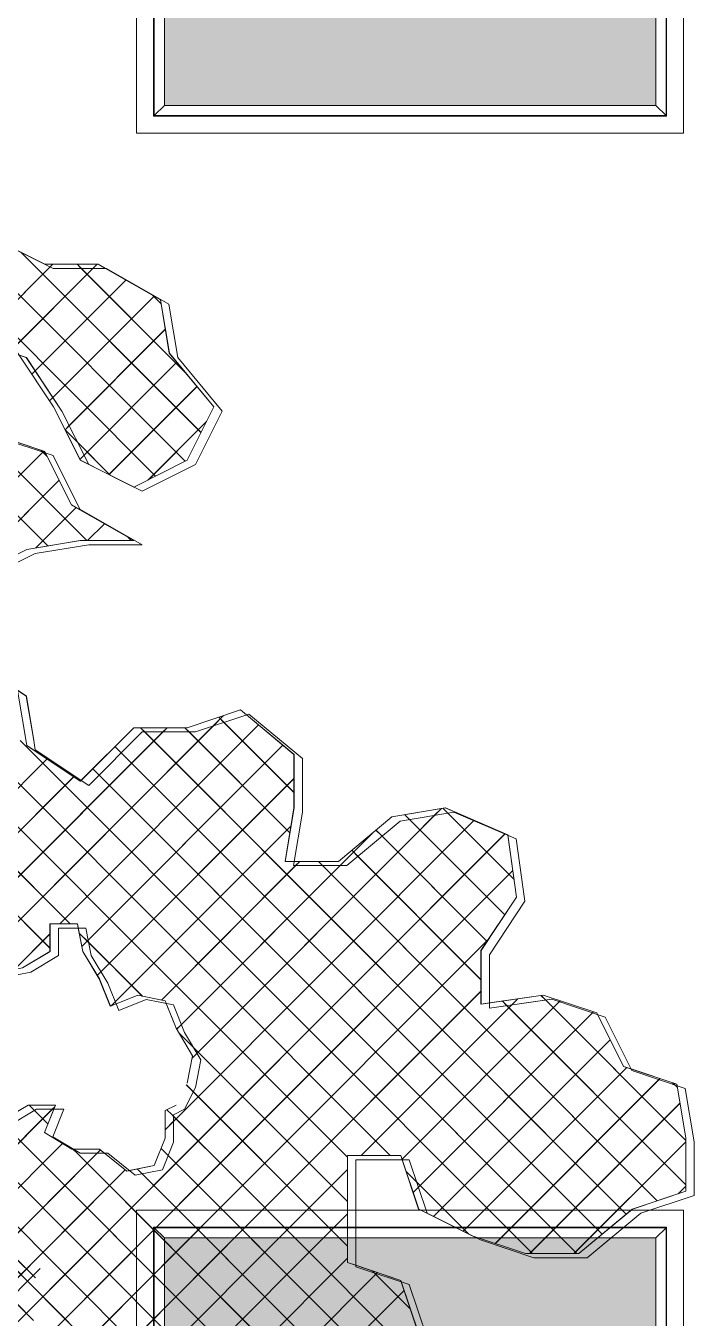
# Model space of a CAD drawing. Header units: millimetres. Extents: x -12186 to 152825, y -4386 to 9463.
# Drawn here: x 60889 to 62068, y 3793 to 6073 of the extents above; entities that cross this region are included whole.
import ezdxf

# ---------------------------------------------------------------- set-up
doc = ezdxf.new("R2010")
doc.units = ezdxf.units.MM
for name, color, linetype, lineweight in [('A-GLAZ', 151, 'Continuous', 9), ('G-IMPT', 8, 'Continuous', 5), ('I-WALL', 2, 'Continuous', 9), ('L-PLNT', 71, 'Continuous', 5)]:
    doc.layers.add(name, color=color, linetype=linetype, lineweight=lineweight)

# ---------------------------------------------------------------- blocks, each defined once
blk = doc.blocks.new('Window Aluminium Fixed 1 - Type 1-V219-Section B-B')
at = {"layer": 'A-GLAZ', "lineweight": 5}
blk.add_hatch(color=256, dxfattribs=at).paths.add_polyline_path([(2539.2, 5932.5), (3406.1, 5932.5), (3406.1, 6919.9), (2539.2, 6919.9), (2539.2, 6064.8)])
for p, q in [((2520.2, 5913.4), (2520.2, 6919.9)), ((2521.2, 6919.9), (2521.2, 5914.4)), ((2539.2, 6919.9), (2539.2, 5932.5)), ((3406.1, 6919.9), (3406.1, 5932.5)), ((3424.2, 5914.4), (3424.2, 6919.9)), ((3425.2, 6919.9), (3425.2, 5913.4)), ((2539.2, 5932.5), (2521.2, 5914.4)), ((2539.2, 5932.5), (3406.1, 5932.5)), ((3406.1, 5932.5), (3424.2, 5914.4)), ((3425.2, 5913.4), (2520.2, 5913.4)), ((2521.2, 5914.4), (3424.2, 5914.4))]:
    blk.add_line(p, q, dxfattribs=at)
blk = doc.blocks.new('Window Aluminium Fixed 1 - Type 1-V224-Section B-B')
at = {"layer": 'A-GLAZ', "lineweight": 5}
blk.add_hatch(color=256, dxfattribs=at).paths.add_polyline_path([(14506.1, 2832.5), (14506.1, 3934.3), (14427.2, 3934.3), (14385.3, 3899.3), (14291, 3899.3), (14189.7, 3934.3), (13976.9, 3934.3), (13976.9, 3883.6), (14071.2, 3852.1), (14102.6, 3757.8), (14196.8, 3694.9), (14291, 3694.9), (14385.3, 3647.7), (14463.8, 3537.6), (14401, 3443.2), (14291, 3427.5), (14306.8, 3333.2), (14259.6, 3238.8), (14165.4, 3238.8), (14071.2, 3301.7), (13976.9, 3301.7), (13882.7, 3223.1), (13851.3, 3317.4), (13757, 3286), (13662.8, 3207.3), (13694.2, 3113), (13788.4, 3097.3), (13804.1, 3002.9), (13694.2, 2971.4), (13639.2, 2953.1), (13639.2, 2832.5), (13730.7, 2832.5), (13788.4, 2861.4), (13831.7, 2832.5), (13923.4, 2832.5), (13976.9, 2877.1), (14066, 2832.5), (14086.5, 2832.5), (14165.4, 2845.6), (14244.3, 2832.5), (14410.9, 2832.5)])
h = blk.add_hatch(color=256, dxfattribs=at)
h.paths.add_polyline_path([(13730.7, 2832.5), (13831.7, 2832.5), (13788.4, 2861.4), (13776.6, 2855.4)])
h.paths.add_polyline_path([(13929.8, 2832.5), (14066, 2832.5), (13976.9, 2877.1), (13923.4, 2832.5)])
h.paths.add_polyline_path([(14086.5, 2832.5), (14244.3, 2832.5), (14165.4, 2845.6)])
h.paths.add_polyline_path([(13639.2, 2953.1), (13694.2, 2971.4), (13804.1, 3002.9), (13788.4, 3097.3), (13693.8, 3114.2), (13662.8, 3207.3), (13757, 3286), (13851.3, 3317.4), (13882.7, 3223.1), (13976.9, 3301.7), (14071.2, 3301.7), (14165.4, 3238.8), (14259.6, 3238.8), (14306.8, 3333.2), (14291, 3427.5), (14401, 3443.2), (14463.8, 3537.6), (14385.3, 3647.7), (14291, 3694.9), (14196.8, 3694.9), (14102.6, 3757.8), (14071.2, 3852.1), (13976.9, 3883.6), (13976.9, 3934.3), (13639.2, 3934.3), (13639.2, 2965.9)])
h.paths.add_polyline_path([(14291, 3899.3), (14385.3, 3899.3), (14427.2, 3934.3), (14189.7, 3934.3), (14196.8, 3930.8)])
for p, q in [((13620.2, 2946.7), (13620.2, 3953.4)), ((13620.2, 3953.4), (13976.9, 3953.4)), ((13639.2, 3934.3), (13621.2, 3952.4)), ((13621.2, 3952.4), (13621.2, 2947.1)), ((13976.9, 3952.4), (13621.2, 3952.4)), ((13976.9, 3953.4), (14151.6, 3953.4)), ((14153.6, 3952.4), (13976.9, 3952.4)), ((14151.6, 3953.4), (14450.1, 3953.4)), ((14448.9, 3952.4), (14153.6, 3952.4)), ((14524.2, 3952.4), (14448.9, 3952.4)), ((14450.1, 3953.4), (14525.2, 3953.4)), ((14524.2, 3952.4), (14506.1, 3934.3)), ((14524.2, 2814.4), (14524.2, 3952.4)), ((14525.2, 3953.4), (14525.2, 2813.4)), ((13639.2, 3934.3), (13639.2, 2953.1)), ((13976.9, 3934.3), (13639.2, 3934.3)), ((14189.7, 3934.3), (13976.9, 3934.3)), ((14427.2, 3934.3), (14189.7, 3934.3)), ((14506.1, 3934.3), (14427.2, 3934.3)), ((14506.1, 3934.3), (14506.1, 2832.5)), ((13620.2, 2826.5), (13620.2, 2946.7)), ((13621.2, 2947.1), (13621.2, 2826.4)), ((13639.2, 2953.1), (13639.2, 2832.5)), ((13639.2, 2832.5), (13631.4, 2824.7)), ((13639.2, 2832.5), (13730.7, 2832.5)), ((13730.7, 2832.5), (13831.7, 2832.5)), ((13831.7, 2832.5), (13923.4, 2832.5)), ((13923.4, 2832.5), (14066, 2832.5)), ((14066, 2832.5), (14086.5, 2832.5)), ((14086.5, 2832.5), (14244.3, 2832.5)), ((14244.3, 2832.5), (14506.1, 2832.5)), ((14506.1, 2832.5), (14524.2, 2814.4)), ((13620.2, 2813.4), (13620.2, 2826.5)), ((13694.7, 2813.4), (13620.2, 2813.4)), ((13621.2, 2826.4), (13621.2, 2814.4)), ((13631.4, 2824.7), (13621.2, 2814.4)), ((13621.2, 2814.4), (13692.9, 2814.4)), ((13692.9, 2814.4), (13694.6, 2814.4)), ((13694.6, 2814.4), (13858.8, 2814.4)), ((13860.3, 2813.4), (13694.9, 2813.4)), ((13858.8, 2814.4), (13901.8, 2814.4)), ((13900.6, 2813.4), (13860.3, 2813.4)), ((14270.6, 2813.4), (13900.6, 2813.4)), ((13901.8, 2814.4), (14270, 2814.4)), ((14270, 2814.4), (14524.2, 2814.4)), ((14525.2, 2813.4), (14270.6, 2813.4))]:
    blk.add_line(p, q, dxfattribs=at)
blk = doc.blocks.new('SVA_Shades of Green Tree - Australian_Tree_based_on_Leopard_Tree_2901-V312-Section B-B')
at = {"layer": 'G-IMPT'}
for p, q in [((13433.7, 5155.2), (12686.2, 5904)), ((13433.5, 5155.2), (12693.5, 5896.6)), ((13676, 5304.6), (13227.5, 5753.8)), ((13675.9, 5304.6), (13239.8, 5741.5)), ((13623.8, 5278.5), (13201.4, 5701.6)), ((13623.7, 5278.5), (13213.7, 5689.2)), ((13703.7, 5355.2), (13386.1, 5673.3)), ((13703.9, 5355.2), (13386.2, 5673.3)), ((13309.3, 5519), (13437.7, 5647.6)), ((13309.4, 5519), (13442.6, 5652.3)), ((13368, 5499.4), (13513.3, 5644.9)), ((13368.2, 5499.4), (13520.9, 5652.3)), ((13437.7, 5647.6), (13442.4, 5652.3)), ((13492.7, 5644.9), (13485.3, 5652.3)), ((13676, 5461.4), (13485.5, 5652.3)), ((13675.9, 5461.4), (13492.7, 5644.9)), ((13513.3, 5644.9), (13520.7, 5652.3)), ((13405.5, 5458.3), (13571.3, 5624.4)), ((13411.3, 5464.3), (13571.1, 5624.4)), ((13436.8, 5411.3), (13621.1, 5595.9)), ((13442.6, 5417.3), (13621, 5595.9)), ((13633.4, 5582.5), (13618.7, 5597.1)), ((13633.5, 5582.5), (13618.9, 5597.1)), ((13464.1, 5360.2), (13641, 5537.4)), ((13471.4, 5367.6), (13640.9, 5537.4)), ((13490.2, 5307.9), (13661.2, 5479.2)), ((13497.5, 5315.4), (13661.1, 5479.2)), ((13405.4, 5458.3), (13411.3, 5464.3)), ((13541.5, 5281), (13696.7, 5436.5)), ((13541.6, 5281), (13696.8, 5436.5)), ((13436.7, 5411.3), (13442.6, 5417.3)), ((13464, 5360.2), (13471.4, 5367.6)), ((13486.5, 5337.5), (13464.1, 5359.9)), ((13544.4, 5279.6), (13464.3, 5359.9)), ((13610.9, 5272.1), (13713.6, 5375)), ((13611, 5272.1), (13713.7, 5375)), ((13502.4, 5164.8), (13310, 5357.5)), ((13502.3, 5164.8), (13315.8, 5351.6)), ((13544.2, 5279.7), (13486.5, 5337.5)), ((12953.4, 4848.7), (13424.6, 5320.8)), ((12953.5, 4848.7), (13426.6, 5322.6)), ((13425, 5320.7), (13421.3, 5324.3)), ((13432.6, 5313.1), (13421.5, 5324.3)), ((13424.6, 5320.8), (13426.4, 5322.6)), ((13432.5, 5313.1), (13425, 5320.7)), ((13490.1, 5307.9), (13497.5, 5315.4)), ((13505.7, 5298.9), (13585.1, 5259.2)), ((13266.6, 5083.9), (13453.6, 5271.2)), ((13392, 5209.7), (13453.4, 5271.2)), ((13412.6, 5151.7), (13483.7, 5222.9)), ((13413.5, 5152.8), (13483.5, 5222.9)), ((13503.9, 5164.8), (13533.5, 5194.4)), ((13503.9, 5164.9), (13533.4, 5194.4)), ((13580.6, 5164.8), (13574.5, 5170.9)), ((13580.7, 5164.8), (13574.6, 5170.9)), ((13582.1, 5164.8), (13583.2, 5165.9)), ((13582.2, 5164.8), (13583.3, 5165.9)), ((13309.4, 4499.4), (13644, 4834.6)), ((13332.2, 4443.8), (13743.7, 4856)), ((13341.4, 4453.1), (13725.1, 4837.5)), ((13454.9, 4488.4), (13805.4, 4839.5)), ((13455, 4488.4), (13805.5, 4839.5)), ((13604.5, 4827.2), (13597.1, 4834.6)), ((14454, 3976.3), (13597.2, 4834.6)), ((13636.5, 4827.2), (13643.9, 4834.6)), ((13682.8, 4827.2), (13675.4, 4834.6)), ((13860.6, 4649.1), (13675.5, 4834.6)), ((13725.1, 4837.5), (13743.6, 4856)), ((13744.3, 4843.9), (13735.1, 4853.2)), ((13868, 4720.2), (13735.2, 4853.2)), ((13867.8, 4720.2), (13744.3, 4843.9)), ((13310.3, 4500.4), (13636.5, 4827.2)), ((14288.5, 3906.7), (13384.7, 4812)), ((14288.6, 3906.7), (13384.8, 4812)), ((14453.9, 3976.3), (13604.5, 4827.2)), ((13860.5, 4649.1), (13682.8, 4827.2)), ((13493.8, 4448.8), (13848.2, 4803.8)), ((13504.8, 4459.9), (13848.1, 4803.8)), ((13563.1, 4790.2), (13551.9, 4801.3)), ((14411.3, 3940.7), (13552.1, 4801.3)), ((14411.2, 3940.7), (13563.1, 4790.2)), ((13097, 4443.6), (13432.2, 4779.4)), ((13097.1, 4443.6), (13432.3, 4779.4)), ((14037.5, 4079.7), (13340.5, 4777.9)), ((14037.6, 4079.7), (13340.6, 4777.9)), ((13251.9, 4520.4), (13479.2, 4748)), ((13252, 4520.4), (13479.3, 4748)), ((13962.1, 4076.8), (13296.3, 4743.7)), ((13962.2, 4076.8), (13296.4, 4743.7)), ((13523.9, 4751), (13512.8, 4762.1)), ((14366.9, 3906.7), (13512.9, 4762.1)), ((13520.9, 4397.6), (13868, 4745.2)), ((14366.8, 3906.7), (13523.9, 4751)), ((13527.3, 4404.1), (13867.8, 4745.2)), ((13472.9, 4488.4), (13252.1, 4709.6)), ((13473, 4488.4), (13252.2, 4709.6)), ((13437.4, 4445.6), (13198.9, 4684.5)), ((13437.5, 4445.6), (13199, 4684.5)), ((13688.1, 4251.3), (14127.9, 4691.8)), ((14071.9, 4672.6), (14063.5, 4681.1)), ((14239.8, 4504.6), (14063.6, 4681.1)), ((14075.6, 4639.6), (14116, 4680)), ((14116, 4680), (14127.8, 4691.8)), ((14139, 4683.8), (14130.6, 4692.3)), ((14256.2, 4566.6), (14130.7, 4692.3)), ((14256.1, 4566.6), (14139, 4683.8)), ((13545.4, 4343.7), (13862.7, 4661.5)), ((13552.5, 4350.9), (13862.6, 4661.5)), ((13661.5, 4146.3), (14184.8, 4670.5)), ((13661.6, 4146.3), (14185.7, 4671.3)), ((14023.2, 4643), (14012.4, 4653.8)), ((14208.5, 4457.5), (14012.6, 4653.8)), ((14239.7, 4504.6), (14071.9, 4672.6)), ((13661, 4302.6), (14007, 4649.2)), ((13696.8, 4260.1), (14075.6, 4639.6)), ((13710.2, 4116.7), (14239.6, 4647)), ((13710.4, 4116.7), (14240.5, 4647.7)), ((13949.1, 4591.3), (14006.9, 4649.2)), ((14208.4, 4457.5), (14023.2, 4643)), ((13980.5, 4607.4), (13969.7, 4618.2)), ((14197.8, 4389.8), (13969.8, 4618.2)), ((14197.7, 4389.8), (13980.5, 4607.4)), ((13634, 4354.1), (13870.8, 4591.3)), ((13634.1, 4354.1), (13878.3, 4598.7)), ((13669.2, 4310.9), (13949.1, 4591.3)), ((13870.8, 4591.3), (13878.2, 4598.7)), ((13918.3, 4591.3), (13910.9, 4598.7)), ((14508.7, 4000), (13911, 4598.7)), ((14508.6, 4000), (13918.3, 4591.3)), ((13748.5, 4076.6), (14253.8, 4582.8)), ((13748.6, 4076.6), (14253.9, 4582.8)), ((13374.6, 4408), (13437.4, 4470.8)), ((13374.8, 4408), (13437.5, 4470.8)), ((13505.7, 4455.6), (13488.9, 4472.3)), ((13600.4, 4360.8), (13489.1, 4472.3)), ((13606.2, 3649), (12791.9, 4464.7)), ((13606.3, 3649), (12792, 4464.7)), ((13493.6, 4448.8), (13504.8, 4459.9)), ((13600.2, 4360.8), (13505.7, 4455.6)), ((13774.6, 4024.4), (14211.1, 4461.6)), ((13774.7, 4024.4), (14211.2, 4461.6)), ((13520.8, 4397.6), (13527.3, 4404.1)), ((13808.8, 3980.2), (14197.7, 4369.7)), ((13808.9, 3980.2), (14197.8, 4369.7)), ((13986.6, 4079.7), (14262.8, 4356.3)), ((14251.5, 4345.2), (14262.6, 4356.3)), ((14311.9, 4353.9), (14303.5, 4362.2)), ((14559, 4106.4), (14303.7, 4362.2)), ((13545.3, 4343.7), (13552.5, 4350.9)), ((13986.4, 4079.7), (14251.5, 4345.2)), ((14058.4, 4073.4), (14335.6, 4351)), ((14058.5, 4073.4), (14337.5, 4352.8)), ((14078.1, 4014.5), (14396.3, 4333.2)), ((14243.4, 4344.1), (14235, 4352.4)), ((14559, 4028), (14235.2, 4352.4)), ((14558.9, 4028), (14243.4, 4344.1)), ((14558.9, 4106.4), (14311.9, 4353.9)), ((14335.6, 4351), (14337.4, 4352.8)), ((14394.3, 4331.4), (14396.1, 4333.2)), ((13660.9, 4302.6), (13669.2, 4310.9)), ((14087.3, 4023.8), (14394.3, 4331.4)), ((13690.8, 4270.1), (13664.8, 4296.2)), ((13962.2, 3998.4), (13664.9, 4296.2)), ((13706.6, 4254.3), (13690.8, 4270.1)), ((14114, 3972.2), (14425.4, 4284.1)), ((14114.1, 3972.2), (14425.5, 4284.1)), ((13688, 4251.3), (13696.8, 4260.1)), ((13962.1, 3998.4), (13707.5, 4253.4)), ((14166.2, 3946.1), (14453.7, 4234)), ((14166.3, 3946), (14454.8, 4235)), ((13690.2, 4192.3), (13677.9, 4204.6)), ((13944, 3938.2), (13678, 4204.6)), ((14223, 3924.5), (14511.6, 4213.6)), ((14223.1, 3924.5), (14513.6, 4215.4)), ((14511.6, 4213.6), (14513.4, 4215.4)), ((14539.4, 4204.3), (14535.8, 4208)), ((14544.3, 4199.6), (14535.9, 4208)), ((14544.2, 4199.6), (14539.4, 4204.3)), ((13943.9, 3938.2), (13690.2, 4192.3)), ((12948.8, 3667.6), (13445.9, 4165.5)), ((12957.1, 3676.1), (13441.5, 4161.3)), ((13410, 4159.2), (13400.6, 4168.7)), ((13433.9, 4135.4), (13400.7, 4168.7)), ((13433.8, 4135.4), (13410, 4159.2)), ((13441.5, 4161.3), (13445.8, 4165.5)), ((13652.2, 4151.9), (13643.6, 4160.5)), ((13652.3, 4151.9), (13643.7, 4160.5)), ((13655.4, 4148.7), (13652.2, 4151.9)), ((13769.8, 4034.2), (13652.3, 4151.9)), ((14283.5, 3906.7), (14548.7, 4172.3)), ((14283.7, 3906.7), (14548.9, 4172.3)), ((13869.6, 3620.6), (13351, 4140)), ((13869.5, 3620.6), (13363.3, 4127.6)), ((13640.5, 4125.3), (13655.4, 4140.2)), ((13640.7, 4125.3), (13661.6, 4146.3)), ((13769.7, 4034.2), (13655.4, 4148.7)), ((13655.4, 4140.2), (13661.5, 4146.3)), ((13159.7, 3565.2), (13710.4, 4116.7)), ((13163.3, 3568.9), (13710.2, 4116.7)), ((14361.8, 3906.7), (14558.9, 4104.1)), ((14362, 3906.7), (14559, 4104.1)), ((12958.3, 3598.8), (13459.7, 4101)), ((12958.4, 3598.8), (13459.8, 4101)), ((13013, 3575), (13526.6, 4089.5)), ((13013.8, 3576), (13520.8, 4083.8)), ((13749.3, 3662.6), (13325.1, 4087.6)), ((13485.3, 4083.8), (13477.9, 4091.2)), ((13887.5, 3681.1), (13478.1, 4091.2)), ((13887.4, 3681.1), (13486.1, 4083.1)), ((13520.8, 4083.8), (13526.5, 4089.5)), ((13646, 4079.7), (13633.3, 4092.4)), ((14166.8, 3558.1), (13633.4, 4092.4)), ((13185.9, 3513), (13748.6, 4076.6)), ((13201.5, 3528.7), (13748.5, 4076.6)), ((13677.8, 3655.8), (13269.6, 4064.7)), ((13677.7, 3655.8), (13275, 4059.2)), ((13749.2, 3662.6), (13335.1, 4077.4)), ((13940.5, 3784.7), (13646, 4079.7)), ((13962.1, 3891), (13962.1, 4079)), ((13103.5, 3587.4), (13570, 4054.7)), ((13103.6, 3587.4), (13570.1, 4054.7)), ((13599.9, 4047.5), (13591.2, 4056.1)), ((14098.3, 3548.3), (13591.4, 4056.1)), ((14098.2, 3548.3), (13599.9, 4047.5)), ((13845.2, 3938.2), (13962.1, 4055.3)), ((13845.3, 3938.2), (13962.2, 4055.3)), ((14084.3, 4032.8), (14065.7, 4051.4)), ((14175.8, 3941.3), (14065.8, 4051.4)), ((13206.9, 3455.5), (13774.7, 4024.4)), ((13213.3, 3462.1), (13774.6, 4024.4)), ((13865.6, 3938.2), (13769.7, 4034.2)), ((13865.7, 3938.2), (13769.8, 4034.2)), ((14078, 4014.5), (14087.3, 4023.8)), ((14175.5, 3941.4), (14084.3, 4032.8)), ((14545.6, 4012.3), (14558.9, 4025.7)), ((14545.7, 4012.3), (14559, 4025.7)), ((13464.7, 3635.5), (13808.8, 3980.2)), ((13464.8, 3635.5), (13808.9, 3980.2)), ((13923.4, 3938.2), (13962.1, 3976.8)), ((13923.6, 3938.2), (13962.2, 3976.8)), ((14102.6, 3977.9), (14182, 3938.2)), ((13408.4, 3788.6), (13237.9, 3959.5)), ((13408.6, 3788.6), (13238, 3959.5)), ((13551.2, 3643.7), (13845.1, 3938.2)), ((13551.4, 3643.7), (13845.3, 3938.2)), ((13637.8, 3652), (13923.4, 3938.2)), ((13637.9, 3652), (13923.6, 3938.2)), ((14235.2, 3567.9), (13865.6, 3938.2)), ((14235.3, 3567.9), (13865.7, 3938.2)), ((13962.1, 3920), (13943.9, 3938.2)), ((13962.2, 3920), (13944, 3938.2)), ((13411.8, 3863.7), (13375.7, 3899.8)), ((13411.9, 3863.7), (13375.8, 3899.8)), ((13244.2, 3704.2), (13420.1, 3880.3)), ((13244.4, 3704.2), (13420.2, 3880.3)), ((13724.3, 3660.2), (13962.1, 3898.4)), ((13724.4, 3660.2), (13962.2, 3898.4)), ((13976.9, 3886), (13962.4, 3890.9)), ((14009.1, 3872.8), (14005.5, 3876.5)), ((14073.4, 3808.6), (14005.6, 3876.5)), ((13760.8, 3618.4), (14013.4, 3871.4)), ((13761, 3618.4), (14015.4, 3873.2)), ((14073.3, 3808.6), (14009.1, 3872.8)), ((14013.4, 3871.4), (14015.2, 3873.2)), ((13900.4, 3679.8), (14062.2, 3841.8)), ((13900.5, 3679.8), (14062.3, 3841.8))]:
    blk.add_line(p, q, dxfattribs=at)
at = {"layer": 'G-IMPT', "flags": 128}
for points in [[(14087.8, 3765.2), (14056.4, 3859.5), (13962.2, 3891), (13962.2, 4079.7), (14056.4, 4079.7), (14087.8, 3985.3), (14182.1, 3938.2), (14276.3, 3906.7), (14370.6, 3906.7), (14464.8, 3985.3), (14559, 4016.8), (14559, 4111.1), (14543.3, 4205.5), (14449.1, 4237), (14402, 4331.3), (14307.7, 4362.8), (14197.8, 4347), (14197.8, 4441.4), (14260.6, 4535.8), (14244.9, 4645.8), (14135, 4693), (14040.7, 4677.3), (13946.5, 4598.7), (13852.2, 4598.7), (13868, 4693), (13868, 4787.4), (13773.7, 4866), (13679.5, 4834.6), (13585.2, 4834.6), (13491, 4740.2), (13396.8, 4803.1), (13381, 4897.5)], [(13302.5, 5101.9), (13396.8, 5149.1), (13491, 5164.8), (13585.2, 5164.8), (13475.3, 5227.7), (13428.2, 5322.1), (13333.9, 5353.5)], [(13381, 5495.1), (13443.9, 5400.7), (13491, 5306.3), (13585.2, 5259.2), (13679.5, 5306.3), (13726.6, 5400.7), (13648.1, 5495.1), (13632.4, 5589.4), (13522.4, 5652.3), (13428.2, 5652.3), (13333.9, 5699.5)], [(13428, 5652.3), (13333.8, 5699.5), (13252.6, 5767.2)], [(13535.2, 5644.9), (13522.3, 5652.3), (13428.1, 5652.3)], [(13585.1, 5259.2), (13679.3, 5306.3), (13726.5, 5400.7), (13647.9, 5495.1), (13632.2, 5589.4), (13535.2, 5644.9)], [(13383, 5491.9), (13443.7, 5400.7), (13490.9, 5306.3), (13505.7, 5298.9)], [(13429.5, 5319.2), (13428, 5322.1), (13333.8, 5353.5), (13251.7, 5367.2)], [(13489.3, 5219.6), (13475.2, 5227.7), (13429.5, 5319.2)], [(13208.5, 4960.4), (13192.4, 4960.4), (13208.1, 5054.7), (13302.4, 5101.9), (13396.6, 5149.1), (13490.9, 5164.8), (13585.1, 5164.8), (13490.3, 5219)], [(13492.4, 4741.7), (13490.9, 4740.2), (13396.6, 4803.1), (13380.9, 4897.5), (13297.8, 4953)], [(13784.2, 4857.2), (13773.6, 4866), (13679.3, 4834.6), (13585.1, 4834.6), (13492.4, 4741.7)], [(13868.2, 4598.7), (13852.1, 4598.7), (13867.8, 4693), (13867.8, 4787.4), (13784.2, 4857.2)], [(14244.8, 4645.8), (14134.8, 4693), (14040.6, 4677.3), (13946.4, 4598.7), (13868.2, 4598.7)], [(14212.5, 4349.2), (14197.7, 4347), (14197.7, 4441.4), (14260.5, 4535.8), (14244.9, 4644.8)], [(13679.4, 4207.4), (13689, 4255.9), (13660, 4304.3), (13640.7, 4352.7), (13592.3, 4362.4), (13543.9, 4343.1), (13524.6, 4391.5), (13495.5, 4439.9), (13485.9, 4488.4), (13437.5, 4488.4), (13437.5, 4439.9), (13389.1, 4410.9)], [(13350.4, 4139.6), (13398.8, 4168.7), (13447.2, 4168.7), (13427.8, 4120.2), (13476.2, 4091.2), (13524.6, 4091.2), (13572.9, 4052.4), (13621.3, 4062.1), (13640.7, 4110.6), (13640.7, 4159), (13660, 4168.7)], [(13487.2, 4481), (13485.7, 4488.4), (13437.4, 4488.4), (13437.4, 4439.9), (13389, 4410.9), (13353.5, 4403.8)], [(13554, 4347.2), (13543.8, 4343.1), (13524.4, 4391.5), (13495.4, 4439.9), (13487.2, 4481)], [(13642.5, 4347.9), (13640.5, 4352.7), (13592.2, 4362.4), (13554, 4347.2)], [(14403.3, 4328.4), (14401.9, 4331.3), (14307.6, 4362.8), (14212.5, 4349.2)], [(13679.2, 4207.4), (13688.9, 4255.9), (13659.9, 4304.3), (13642.5, 4347.9)], [(14462.4, 4232.5), (14449, 4237), (14403.3, 4328.4)], [(14543.6, 4202.9), (14543.2, 4205.5), (14462.4, 4232.5)], [(14182.2, 3938.1), (14276.2, 3906.7), (14370.4, 3906.7), (14464.7, 3985.3), (14558.9, 4016.8), (14558.9, 4111.1), (14543.6, 4202.9)], [(13245.6, 4069.5), (13282.5, 4062.1), (13330.9, 4091.2), (13350.3, 4139.6), (13398.7, 4168.7), (13447, 4168.7), (13444.1, 4161.3)], [(13444.1, 4161.3), (13427.7, 4120.2), (13476.1, 4091.2), (13478.6, 4091.2)], [(13577.3, 4053.3), (13621.2, 4062.1), (13640.5, 4110.6), (13640.5, 4159), (13659.9, 4168.7)], [(13478.6, 4091.2), (13524.4, 4091.2), (13533.7, 4083.8)], [(13533.7, 4083.8), (13572.8, 4052.4), (13577.3, 4053.3)], [(13962.1, 4079.7), (14056.3, 4079.7), (14058.8, 4072.3)], [(14058.8, 4072.3), (14087.7, 3985.3), (14102.6, 3977.9)], [(14057.2, 3856.8), (14056.3, 3859.5), (13976.9, 3886)], [(14101.5, 3755.9), (14087.7, 3765.2), (14057.2, 3856.8)]]:
    blk.add_lwpolyline(points, dxfattribs=at)
at = {"layer": 'L-PLNT'}
for p, q in [((13442.9, 5644.9), (13348.6, 5692.1)), ((13348.6, 5692.1), (13442.8, 5644.9)), ((13442.8, 5644.9), (13442.9, 5644.9)), ((13537.1, 5644.9), (13442.9, 5644.9)), ((13442.9, 5644.9), (13537.1, 5644.9)), ((13647.1, 5582), (13537.1, 5644.9)), ((13537.1, 5644.9), (13647, 5582)), ((13537.1, 5644.9), (13537.1, 5644.9)), ((13647, 5582), (13662.7, 5487.7)), ((13647, 5582), (13647.1, 5582)), ((13662.8, 5487.7), (13647.1, 5582)), ((13301.5, 5519.1), (13395.8, 5487.7)), ((13395.7, 5487.7), (13301.5, 5519.1)), ((13458.6, 5393.3), (13395.7, 5487.7)), ((13395.7, 5487.7), (13395.8, 5487.7)), ((13395.8, 5487.7), (13458.6, 5393.3)), ((13662.7, 5487.7), (13741.3, 5393.3)), ((13662.7, 5487.7), (13662.8, 5487.7)), ((13741.3, 5393.3), (13662.8, 5487.7)), ((13458.6, 5393.3), (13505.7, 5299)), ((13505.7, 5299), (13458.6, 5393.3)), ((13458.6, 5393.3), (13458.6, 5393.3)), ((13694.2, 5299), (13741.3, 5393.3)), ((13741.3, 5393.3), (13694.2, 5299)), ((13741.3, 5393.3), (13741.3, 5393.3)), ((13442.9, 5314.7), (13348.6, 5346.1)), ((13348.6, 5346.1), (13442.8, 5314.7)), ((13442.8, 5314.7), (13490, 5220.3)), ((13442.8, 5314.7), (13442.9, 5314.7)), ((13490, 5220.3), (13442.9, 5314.7)), ((13505.7, 5299), (13600, 5251.8)), ((13505.7, 5299), (13505.7, 5299)), ((13599.9, 5251.8), (13505.7, 5298.9)), ((13600, 5251.8), (13694.2, 5299)), ((13694.2, 5299), (13600, 5251.8)), ((13694.2, 5299), (13694.2, 5299)), ((13599.9, 5251.8), (13600, 5251.8)), ((13600, 5157.4), (13490, 5220.3)), ((13490, 5220.3), (13599.9, 5157.4)), ((13490, 5220.3), (13490, 5220.3)), ((13411.5, 5141.7), (13505.7, 5157.4)), ((13505.7, 5157.4), (13411.5, 5141.7)), ((13505.7, 5157.4), (13600, 5157.4)), ((13599.9, 5157.4), (13505.7, 5157.4)), ((13505.7, 5157.4), (13505.7, 5157.4)), ((13599.9, 5157.4), (13600, 5157.4)), ((13317.2, 5094.5), (13411.5, 5141.7)), ((13411.4, 5141.7), (13317.2, 5094.5)), ((13411.4, 5141.7), (13411.5, 5141.7)), ((13395.8, 4890.1), (13301.5, 4953)), ((13301.5, 4952.9), (13395.7, 4890.1)), ((13395.7, 4890.1), (13408.7, 4811.8)), ((13395.7, 4890.1), (13395.8, 4890.1)), ((13408.8, 4811.8), (13395.8, 4890.1)), ((13788.4, 4858.6), (13694.2, 4827.2)), ((13694.2, 4827.2), (13788.4, 4858.6)), ((13882.7, 4780), (13788.4, 4858.6)), ((13788.4, 4858.6), (13882.6, 4780)), ((13788.4, 4858.6), (13788.4, 4858.6)), ((13408.7, 4811.8), (13411.4, 4795.7)), ((13411.5, 4795.7), (13408.8, 4811.8)), ((13600, 4827.2), (13505.7, 4732.8)), ((13505.7, 4732.8), (13599.9, 4827.2)), ((13599.9, 4827.2), (13600, 4827.2)), ((13694.2, 4827.2), (13600, 4827.2)), ((13600, 4827.2), (13694.2, 4827.2)), ((13694.2, 4827.2), (13694.2, 4827.2)), ((13411.4, 4795.7), (13411.5, 4795.7)), ((13505.7, 4732.8), (13411.5, 4795.7)), ((13411.5, 4795.7), (13505.7, 4732.8)), ((13882.6, 4780), (13882.6, 4685.6)), ((13882.6, 4780), (13882.7, 4780)), ((13882.7, 4685.6), (13882.7, 4780)), ((13505.7, 4732.8), (13505.7, 4732.8)), ((13882.6, 4685.6), (13866.9, 4591.3)), ((13867, 4591.3), (13882.7, 4685.6)), ((13882.6, 4685.6), (13882.7, 4685.6)), ((14149.7, 4685.6), (14055.4, 4669.9)), ((14055.4, 4669.9), (14149.6, 4685.6)), ((14149.6, 4685.6), (14149.7, 4685.6)), ((14259.6, 4638.4), (14149.7, 4685.6)), ((14149.7, 4685.6), (14259.6, 4638.4)), ((14055.4, 4669.9), (13961.2, 4591.3)), ((13961.2, 4591.3), (14055.4, 4669.9)), ((14055.4, 4669.9), (14055.4, 4669.9)), ((14275.3, 4528.4), (14259.6, 4638.4)), ((14259.6, 4638.4), (14275.3, 4528.4)), ((14259.6, 4638.4), (14259.6, 4638.4)), ((13866.9, 4591.3), (13867, 4591.3)), ((13961.2, 4591.3), (13867, 4591.3)), ((13867, 4591.3), (13961.2, 4591.3)), ((13961.2, 4591.3), (13961.2, 4591.3)), ((14212.5, 4434), (14275.3, 4528.4)), ((14275.3, 4528.4), (14212.5, 4434)), ((14275.3, 4528.4), (14275.3, 4528.4)), ((13452.2, 4432.5), (13452.2, 4481)), ((13452.2, 4481), (13500.6, 4481)), ((13500.5, 4481), (13452.2, 4481)), ((13452.2, 4481), (13452.2, 4432.5)), ((13452.2, 4481), (13452.2, 4481)), ((13510.2, 4432.5), (13500.5, 4481)), ((13500.5, 4481), (13500.6, 4481)), ((13500.6, 4481), (13510.3, 4432.5)), ((13403.8, 4403.5), (13452.2, 4432.5)), ((13452.2, 4432.5), (13403.8, 4403.5)), ((13452.2, 4432.5), (13452.2, 4432.5)), ((13539.2, 4384.1), (13510.2, 4432.5)), ((13510.2, 4432.5), (13510.3, 4432.5)), ((13510.3, 4432.5), (13539.3, 4384.1)), ((14212.5, 4339.6), (14212.5, 4434)), ((14212.5, 4434), (14212.5, 4339.6)), ((14212.5, 4434), (14212.5, 4434)), ((13355.4, 4393.8), (13403.8, 4403.5)), ((13403.8, 4403.5), (13355.4, 4393.8)), ((13403.8, 4403.5), (13403.8, 4403.5)), ((13558.6, 4335.7), (13539.2, 4384.1)), ((13539.2, 4384.1), (13539.3, 4384.1)), ((13539.3, 4384.1), (13558.6, 4335.7)), ((13558.6, 4335.7), (13607, 4355)), ((13607, 4355), (13558.6, 4335.7)), ((13607, 4355), (13655.4, 4345.4)), ((13655.3, 4345.4), (13607, 4355)), ((13607, 4355), (13607, 4355)), ((14322.5, 4355.4), (14212.5, 4339.6)), ((14212.5, 4339.7), (14322.4, 4355.4)), ((14322.4, 4355.4), (14322.5, 4355.4)), ((14416.7, 4323.9), (14322.5, 4355.4)), ((14322.5, 4355.4), (14416.7, 4323.9)), ((13558.6, 4335.7), (13558.6, 4335.7)), ((13674.7, 4296.9), (13655.3, 4345.4)), ((13655.3, 4345.4), (13655.4, 4345.4)), ((13655.4, 4345.4), (13674.7, 4296.9)), ((14212.5, 4339.6), (14212.5, 4339.6)), ((14463.8, 4229.6), (14416.7, 4323.9)), ((14416.7, 4323.9), (14463.8, 4229.6)), ((14416.7, 4323.9), (14416.7, 4323.9)), ((13674.7, 4296.9), (13703.8, 4248.5)), ((13703.7, 4248.5), (13674.7, 4296.9)), ((13674.7, 4296.9), (13674.7, 4296.9)), ((13703.8, 4248.5), (13694.1, 4200)), ((13694.1, 4200), (13703.7, 4248.5)), ((13703.7, 4248.5), (13703.8, 4248.5)), ((14558.1, 4198.1), (14463.8, 4229.6)), ((14463.8, 4229.6), (14463.8, 4229.6)), ((14463.8, 4229.5), (14558, 4198.1)), ((13694.1, 4200), (13674.7, 4161.3)), ((13674.7, 4161.3), (13694.1, 4200)), ((13694.1, 4200), (13694.1, 4200)), ((14558, 4198.1), (14573.7, 4103.7)), ((14558, 4198.1), (14558.1, 4198.1)), ((14573.8, 4103.7), (14558.1, 4198.1)), ((13413.5, 4161.3), (13365.1, 4132.2)), ((13365.1, 4132.3), (13413.5, 4161.3)), ((13461.9, 4161.3), (13413.5, 4161.3)), ((13413.5, 4161.3), (13461.8, 4161.3)), ((13413.5, 4161.3), (13413.5, 4161.3)), ((13442.5, 4112.8), (13461.9, 4161.3)), ((13461.8, 4161.3), (13442.5, 4112.8)), ((13461.8, 4161.3), (13461.9, 4161.3)), ((13655.3, 4103.2), (13655.3, 4151.6)), ((13655.3, 4151.6), (13655.4, 4151.6)), ((13674.7, 4161.3), (13655.4, 4151.6)), ((13655.4, 4151.6), (13674.7, 4161.3)), ((13655.4, 4151.6), (13655.4, 4103.2)), ((13674.7, 4161.3), (13674.7, 4161.3)), ((13490.9, 4083.8), (13442.5, 4112.8)), ((13442.5, 4112.8), (13490.9, 4083.8)), ((13442.5, 4112.8), (13442.5, 4112.8)), ((13539.3, 4083.8), (13490.9, 4083.8)), ((13490.9, 4083.8), (13539.2, 4083.8)), ((13490.9, 4083.8), (13490.9, 4083.8)), ((13539.2, 4083.8), (13539.3, 4083.8)), ((13587.7, 4045), (13539.3, 4083.8)), ((13539.3, 4083.8), (13587.6, 4045)), ((13655.4, 4103.2), (13636, 4054.7)), ((13636, 4054.7), (13655.3, 4103.2)), ((13655.3, 4103.2), (13655.4, 4103.2)), ((14573.7, 4103.7), (14573.7, 4009.4)), ((14573.7, 4103.7), (14573.8, 4103.7)), ((14573.8, 4009.4), (14573.8, 4103.7)), ((13976.9, 3883.6), (13976.9, 4072.3)), ((13976.9, 4072.3), (14071.2, 4072.3)), ((14071.1, 4072.3), (13976.9, 4072.3)), ((13976.9, 4072.3), (13976.9, 3883.6)), ((13976.9, 4072.3), (13976.9, 4072.3)), ((14102.5, 3977.9), (14071.1, 4072.3)), ((14071.1, 4072.3), (14071.2, 4072.3)), ((14071.2, 4072.3), (14102.6, 3977.9)), ((13587.6, 4045), (13587.7, 4045)), ((13636, 4054.7), (13587.7, 4045)), ((13587.7, 4045), (13636, 4054.7)), ((13636, 4054.7), (13636, 4054.7)), ((14479.5, 3977.9), (14573.8, 4009.4)), ((14573.7, 4009.4), (14479.5, 3978)), ((14573.7, 4009.4), (14573.8, 4009.4)), ((14102.5, 3977.9), (14102.6, 3977.9)), ((14102.6, 3977.9), (14196.8, 3930.8)), ((14196.8, 3930.8), (14102.6, 3977.9)), ((14385.3, 3899.3), (14479.5, 3977.9)), ((14479.5, 3977.9), (14385.3, 3899.3)), ((14479.5, 3977.9), (14479.5, 3977.9)), ((14196.8, 3930.8), (14291, 3899.3)), ((14196.8, 3930.8), (14196.8, 3930.8)), ((14291, 3899.3), (14196.8, 3930.7)), ((14291, 3899.3), (14385.3, 3899.3)), ((14385.2, 3899.3), (14291, 3899.3)), ((14291, 3899.3), (14291, 3899.3)), ((14385.2, 3899.3), (14385.3, 3899.3)), ((14071.2, 3852.1), (13976.9, 3883.6)), ((13976.9, 3883.6), (14071.1, 3852.1)), ((13976.9, 3883.6), (13976.9, 3883.6)), ((14071.1, 3852.1), (14102.5, 3757.8)), ((14071.1, 3852.1), (14071.2, 3852.1)), ((14102.6, 3757.8), (14071.2, 3852.1))]:
    blk.add_line(p, q, dxfattribs=at)

msp = doc.modelspace()

# ---------------------------------------------------------------- linework, layer by layer
at = {"layer": 'I-WALL'}
for p, q in [((61084.4, 5883.4), (61084.4, 6919.9)), ((62049.4, 6919.9), (62049.4, 5883.4)), ((62049.4, 5883.4), (61084.4, 5883.4)), ((61084.4, 2783.4), (61084.4, 3983.4)), ((61084.4, 3983.4), (62049.4, 3983.4)), ((62049.4, 3983.4), (62049.4, 2783.4))]:
    msp.add_line(p, q, dxfattribs=at)

# ---------------------------------------------------------------- block references
at = {"layer": 'A-GLAZ', "lineweight": 5}
for name, p in [('Window Aluminium Fixed 1 - Type 1-V219-Section B-B', (58594.2, 0)), ('Window Aluminium Fixed 1 - Type 1-V224-Section B-B', (47494.2, 0))]:
    msp.add_blockref(name, p, dxfattribs=at)
at = {"layer": 'L-PLNT'}
msp.add_blockref('SVA_Shades of Green Tree - Australian_Tree_based_on_Leopard_Tree_2901-V312-Section B-B', (47494.2, 0), dxfattribs=at)

doc.saveas('drawing.dxf')
